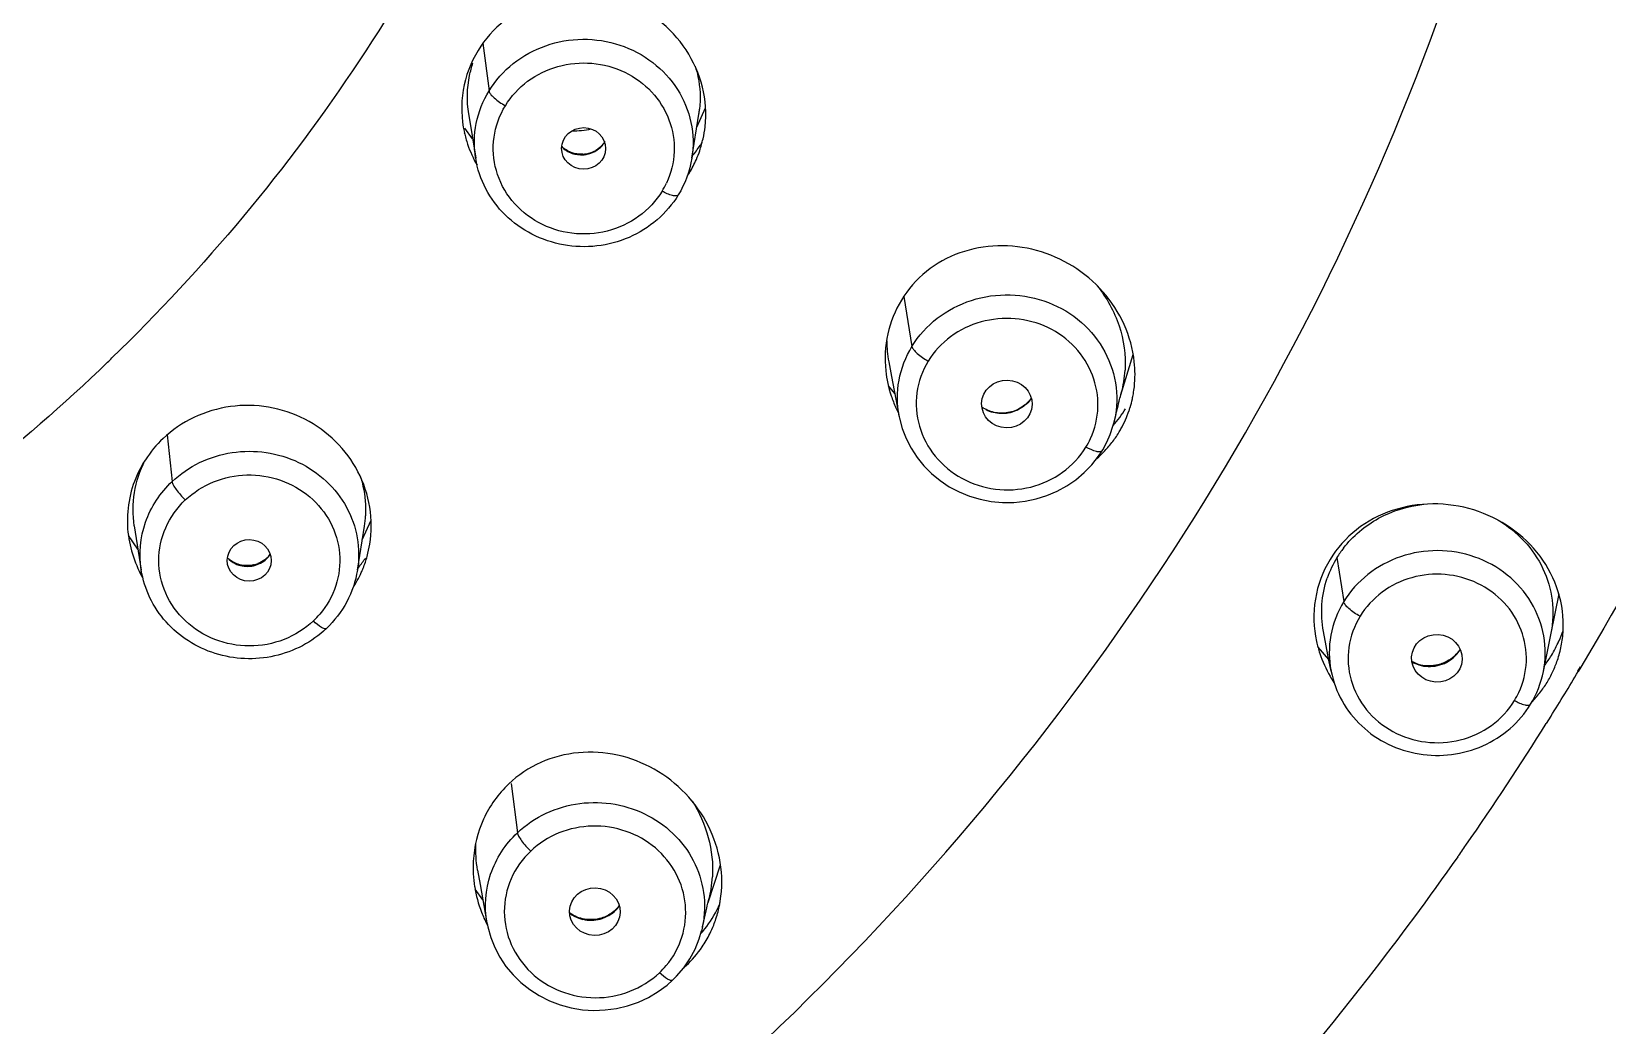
# Model space of a CAD drawing. Header units: millimetres. Extents: x 15137 to 17513, y -10160 to -6800.
# Drawn here: x 16553.4 to 16578.47, y -8293.61 to -8277.8 of the extents above; entities that cross this region are included whole.
import ezdxf

# ---------------------------------------------------------------- set-up
doc = ezdxf.new("R2010")
doc.units = ezdxf.units.MM

msp = doc.modelspace()

# ---------------------------------------------------------------- linework, layer by layer
at = {"linetype": 'Continuous'}
for p, q in [((16560.585, -8277.984), (16560.681, -8278.741)), ((16560.356, -8279.103), (16560.469, -8279.811)), ((16563.907, -8279.81), (16564.019, -8279.109)), ((16563.985, -8279.32), (16564.122, -8279.008)), ((16560.42, -8279.505), (16560.294, -8279.333)), ((16563.907, -8279.81), (16563.907, -8279.81)), ((16567.279, -8282.011), (16567.408, -8282.806)), ((16570.729, -8283.576), (16570.925, -8282.931)), ((16567.039, -8283.051), (16567.083, -8283.284)), ((16567.135, -8283.556), (16567.035, -8283.432)), ((16567.083, -8283.284), (16567.174, -8283.756)), ((16567.174, -8283.756), (16567.206, -8283.925)), ((16570.722, -8283.599), (16570.737, -8283.548)), ((16555.564, -8284.213), (16555.64, -8284.954)), ((16570.612, -8284.043), (16570.61, -8284.053)), ((16555.039, -8285.656), (16555.151, -8286.363)), ((16558.589, -8286.362), (16558.7, -8285.662)), ((16558.665, -8285.882), (16558.806, -8285.569)), ((16555.098, -8286.028), (16554.95, -8285.81)), ((16574.166, -8286.164), (16574.274, -8286.864)), ((16558.589, -8286.362), (16558.588, -8286.364)), ((16577.693, -8286.739), (16577.57, -8287.364)), ((16574.04, -8287.793), (16573.953, -8287.338)), ((16577.568, -8287.364), (16577.448, -8287.976)), ((16574.038, -8287.783), (16573.867, -8287.589)), ((16574.073, -8287.968), (16574.04, -8287.793)), ((16574.073, -8287.968), (16574.075, -8287.975)), ((16577.45, -8287.976), (16577.45, -8287.976)), ((16578.034, -8287.899), (16577.993, -8287.968)), ((16578.046, -8287.906), (16578.005, -8287.975)), ((16577.566, -8288.687), (16577.496, -8288.804)), ((16577.569, -8288.688), (16577.496, -8288.804)), ((16561.032, -8289.758), (16561.132, -8290.539)), ((16560.5, -8291.135), (16560.54, -8291.361)), ((16564.165, -8291.65), (16564.362, -8291.05)), ((16560.584, -8291.608), (16560.46, -8291.435)), ((16560.54, -8291.361), (16560.622, -8291.821)), ((16564.162, -8291.662), (16564.173, -8291.62)), ((16564.173, -8291.62), (16564.181, -8291.587)), ((16560.622, -8291.821), (16560.649, -8291.972)), ((16560.651, -8291.985), (16560.649, -8291.972)), ((16560.651, -8291.985), (16560.662, -8292.037)), ((16564.076, -8292.037), (16564.061, -8292.099))]:
    msp.add_line(p, q, dxfattribs=at)
for points in [[(16570.612, -8284.043), (16570.618, -8284.024), (16570.634, -8283.963), (16570.648, -8283.903), (16570.662, -8283.845), (16570.685, -8283.749)], [(16570.685, -8283.749), (16570.694, -8283.712), (16570.702, -8283.678), (16570.709, -8283.651), (16570.715, -8283.627), (16570.722, -8283.599)], [(16567.206, -8283.925), (16567.21, -8283.947), (16567.254, -8284.112), (16567.316, -8284.271), (16567.394, -8284.425), (16567.488, -8284.57), (16567.597, -8284.704), (16567.72, -8284.828), (16567.855, -8284.939), (16568.002, -8285.037), (16568.158, -8285.119), (16568.323, -8285.186), (16568.494, -8285.237), (16568.67, -8285.271), (16568.849, -8285.287), (16569.029, -8285.286), (16569.208, -8285.267), (16569.383, -8285.231), (16569.553, -8285.178), (16569.717, -8285.109), (16569.871, -8285.024), (16570.016, -8284.925), (16570.149, -8284.812), (16570.269, -8284.687), (16570.374, -8284.553), (16570.431, -8284.466)], [(16570.431, -8284.466), (16570.441, -8284.449), (16570.506, -8284.33), (16570.56, -8284.205), (16570.603, -8284.076), (16570.61, -8284.053)], [(16564.108, -8291.899), (16564.134, -8291.783), (16564.144, -8291.738), (16564.153, -8291.7), (16564.162, -8291.662)], [(16564.076, -8292.037), (16564.093, -8291.966), (16564.108, -8291.899)], [(16560.662, -8292.037), (16560.708, -8292.204), (16560.772, -8292.366), (16560.853, -8292.52), (16560.95, -8292.665), (16561.063, -8292.801), (16561.189, -8292.924), (16561.329, -8293.035), (16561.48, -8293.131), (16561.641, -8293.212), (16561.811, -8293.277), (16561.986, -8293.324), (16562.166, -8293.354), (16562.348, -8293.366), (16562.53, -8293.359), (16562.71, -8293.335), (16562.886, -8293.293), (16563.056, -8293.233), (16563.219, -8293.158), (16563.372, -8293.066), (16563.512, -8292.962), (16563.597, -8292.887)], [(16563.597, -8292.887), (16563.665, -8292.819), (16563.777, -8292.687), (16563.875, -8292.543), (16563.958, -8292.39), (16564.023, -8292.229), (16564.061, -8292.099)]]:
    msp.add_lwpolyline(points, dxfattribs=at)
for centre, radius, start, end in [((16562.419, -8278.854), 1.62, 350.9967, 353.6879), ((16562.065, -8279.008), 1.82, 192.5401, 198.6774), ((16562.359, -8279.12), 1.769, 347.4178, 353.7562), ((16562.097, -8278.996), 1.854, 198.7141, 209.927), ((16562.146, -8279.274), 0.474, 273.5737, 286.524), ((16562.149, -8279.288), 0.46, 286.5753, 299.7996), ((16562.275, -8278.422), 2.127, 320.4009, 326.0129), ((16562.352, -8279.117), 1.777, 336.3137, 341.1055), ((16562.361, -8279.12), 1.766, 341.1015, 347.3962), ((16562.311, -8278.448), 2.083, 326.0262, 327.6447), ((16562.046, -8278.385), 2.174, 223.4004, 224.0641), ((16562.149, -8279.306), 0.453, 273.9323, 281.5075), ((16562.366, -8279.124), 1.761, 328.6088, 336.3216), ((16562.214, -8279.606), 1.422, 329.0863, 335.0275), ((16562.378, -8279.13), 1.748, 326.5891, 328.5891), ((16568.849, -8282.705), 1.843, 180.2726, 190.8257), ((16534.412, -8262.08), 29.123, 313.9255, 314.1137), ((16568.922, -8282.985), 1.942, 186.1694, 198.1353), ((16569.044, -8283.08), 1.756, 350.6032, 356.6708), ((16569.108, -8283.249), 1.847, 353.8774, 6.1766), ((16569.104, -8283.09), 1.696, 344.3218, 350.5992), ((16569.161, -8283.253), 1.794, 350.1399, 353.8301), ((16568.979, -8282.967), 2.001, 198.1005, 204.011), ((16569.187, -8283.258), 1.768, 343.0347, 347.5345), ((16569.185, -8283.257), 1.77, 347.5409, 350.1371), ((16569.001, -8282.958), 2.025, 204.0112, 206.7226), ((16569.141, -8282.778), 1.951, 318.7923, 328.5651), ((16569.19, -8283.259), 1.764, 330.8737, 341.2463), ((16569.181, -8283.256), 1.774, 341.2367, 343.0366), ((16569.211, -8283.268), 1.742, 322.2061, 328.574), ((16569.225, -8283.278), 1.724, 328.5931, 330.8447), ((16569.056, -8283.724), 1.311, 328.5974, 335.3119), ((16569.181, -8283.245), 1.78, 311.0535, 315.9487), ((16569.184, -8283.248), 1.775, 315.9451, 322.2105), ((16557.063, -8285.406), 1.657, 351.0794, 356.8368), ((16556.744, -8285.572), 1.815, 189.3595, 195.5383), ((16557.003, -8285.662), 1.805, 344.5214, 350.8067), ((16556.795, -8285.557), 1.868, 195.5677, 207.683), ((16556.839, -8285.855), 0.448, 282.4663, 297.7177), ((16556.838, -8285.828), 0.463, 284.1012, 291.2345), ((16556.861, -8285.885), 0.411, 313.3686, 326.2851), ((16556.874, -8285.879), 0.401, 313.3492, 324.8251), ((16556.948, -8284.956), 2.146, 320.0665, 324.9978), ((16557.003, -8285.662), 1.806, 338.2371, 344.5208), ((16556.962, -8284.967), 2.129, 325.0035, 325.5703), ((16575.607, -8287.039), 1.686, 148.7241, 160.9761), ((16575.619, -8287.056), 1.705, 142.3463, 148.4446), ((16556.744, -8284.926), 2.181, 221.7466, 223.5066), ((16556.814, -8285.547), 1.89, 207.6789, 209.8682), ((16556.838, -8285.85), 0.453, 259.781, 274.8991), ((16556.838, -8285.847), 0.456, 274.9196, 282.4436), ((16557.011, -8285.665), 1.797, 326.7501, 335.7451), ((16557.011, -8285.665), 1.797, 335.7634, 338.2334), ((16556.861, -8286.103), 1.482, 313.8759, 319.6566), ((16575.684, -8287.097), 1.885, 192.2884, 198.2507), ((16575.854, -8286.669), 2.018, 332.3071, 336.0249), ((16575.871, -8286.676), 2, 336.0228, 341.0162), ((16576.024, -8287.233), 1.743, 348.8998, 356.9172), ((16575.723, -8287.083), 1.926, 198.2905, 210.1246), ((16575.833, -8286.655), 2.044, 323.1107, 328.574), ((16575.851, -8286.667), 2.022, 328.5953, 332.3079), ((16576.017, -8287.231), 1.75, 341.2305, 348.8665), ((16575.637, -8287.349), 0.546, 252.407, 260.177), ((16575.639, -8287.314), 0.582, 290.1679, 297.5986), ((16575.987, -8287.221), 1.782, 328.5979, 334.9315), ((16536.785, -8263.267), 48.058, 328.0634, 329.061), ((16575.986, -8287.221), 1.782, 334.9275, 341.2369), ((16575.76, -8287.062), 1.969, 210.1132, 213.4853), ((16575.964, -8287.206), 1.809, 322.294, 328.5684), ((16575.762, -8287.707), 1.43, 329.2293, 335.104), ((16575.921, -8287.173), 1.863, 316.146, 322.2997), ((16536.544, -8263.113), 48.344, 325.1529, 327.8987), ((16536.352, -8262.982), 48.576, 324.8832, 325.1548), ((16562.375, -8291.094), 1.947, 176.9555, 188.9972), ((16562.38, -8291.132), 1.858, 350.6135, 356.6305), ((16562.446, -8291.081), 2.018, 189.0499, 200.934), ((16562.42, -8291.138), 1.818, 345.7164, 350.6049), ((16562.33, -8291.4), 0.522, 313.4017, 324.2054), ((16562.341, -8291.393), 0.514, 313.3595, 323.0325), ((16562.491, -8290.814), 2.051, 330.8351, 334.9447), ((16562.541, -8291.332), 1.842, 341.7871, 349.0539), ((16562.535, -8291.331), 1.848, 349.0519, 350.8146), ((16562.489, -8291.066), 2.064, 200.9085, 206.7934), ((16562.495, -8291.063), 2.071, 206.7921, 207.4074), ((16562.295, -8291.382), 0.549, 250.0101, 257.1941), ((16562.302, -8291.361), 0.57, 285.003, 292.0064), ((16562.501, -8290.819), 2.04, 319.275, 330.8172), ((16562.577, -8291.345), 1.804, 333.6055, 338.4125), ((16562.559, -8291.338), 1.823, 338.4104, 341.7795), ((16562.583, -8291.347), 1.797, 325.8665, 333.5839), ((16562.576, -8291.343), 1.805, 313.4372, 325.877), ((16562.453, -8291.774), 1.366, 313.4002, 319.9334), ((16562.595, -8291.361), 1.78, 311.6064, 313.3943)]:
    msp.add_arc(centre, radius, start, end, dxfattribs=at)
for centre, major_axis, ratio in [((16562.186, -8279.656), (0.35, -0.003), 0.945059), ((16568.917, -8283.721), (0.401, -0.01), 0.943824), ((16556.868, -8286.208), (0.35, -0.003), 0.945511), ((16575.756, -8287.765), (0.402, -0.021), 0.941814), ((16562.364, -8291.795), (0.401, -0.012), 0.945419)]:
    msp.add_ellipse(centre, major_axis=major_axis, ratio=ratio, dxfattribs=at)
msp.add_ellipse((16561.984, -8277.885), major_axis=(1.58, -0.012), ratio=0.945048, start_param=4.728014, end_param=4.926173, dxfattribs=at)
for points, knots in [([(16564.381, -8314.305), (16567.838, -8312.393), (16574.372, -8307.927), (16582.642, -8299.515), (16589.031, -8289.732), (16593.285, -8278.952), (16595.236, -8267.588), (16594.805, -8256.082), (16592.012, -8244.879), (16586.965, -8234.412), (16579.866, -8225.082), (16570.989, -8217.243), (16560.678, -8211.19), (16549.326, -8207.149), (16537.365, -8205.269), (16525.245, -8205.622), (16513.431, -8208.191), (16506.013, -8211.338), (16502.506, -8213.238)], [0, 0, 0, 0, 0.063059, 0.125441, 0.187164, 0.248341, 0.309174, 0.36992, 0.430848, 0.492201, 0.554154, 0.616784, 0.680067, 0.743881, 0.808029, 0.872266, 0.936332, 1, 1, 1, 1]), ([(16551.235, -8240.512), (16552.92, -8241.71), (16556.032, -8244.448), (16559.697, -8249.421), (16562.174, -8255.02), (16563.345, -8260.991), (16563.154, -8267.063), (16561.611, -8272.957), (16558.791, -8278.405), (16556.155, -8281.563), (16554.684, -8282.989)], [0, 0, 0, 0, 0.127336, 0.253182, 0.377746, 0.501471, 0.62496, 0.748863, 0.873748, 1, 1, 1, 1]), ([(16533.207, -8306.35), (16536.696, -8306.35), (16543.679, -8305.58), (16553.585, -8302.17), (16562.405, -8296.685), (16569.655, -8289.411), (16574.936, -8280.74), (16577.454, -8272.713), (16578.242, -8266.121), (16578.221, -8261.145), (16577.588, -8256.206), (16576.764, -8252.986), (16576.255, -8251.407)], [0, 0, 0, 0, 0.12887, 0.257027, 0.3839, 0.509181, 0.632895, 0.755413, 0.816531, 0.877603, 0.938728, 1, 1, 1, 1]), ([(16533.207, -8282.649), (16534.776, -8282.649), (16537.139, -8282.393), (16540.161, -8281.552), (16543.053, -8280.396), (16546.376, -8278.38), (16549.147, -8275.684), (16550.927, -8273.215), (16552.39, -8270.586), (16553.612, -8267.018), (16554.011, -8262.53), (16553.548, -8259.559), (16553.146, -8258.128)], [0, 0, 0, 0, 0.128837, 0.193124, 0.257166, 0.384069, 0.509418, 0.571603, 0.633429, 0.756005, 0.877952, 1, 1, 1, 1]), ([(16592.877, -8258.044), (16593.301, -8261.903), (16593.307, -8269.751), (16590.769, -8281.254), (16586.629, -8290.213), (16582.229, -8296.769), (16577.115, -8302.896), (16569.509, -8309.563), (16560.675, -8314.589), (16553.077, -8317.527), (16545.176, -8319.722), (16539.022, -8320.489), (16534.921, -8320.6)], [0, 0, 0, 0, 0.12171, 0.243718, 0.366572, 0.428535, 0.49084, 0.616364, 0.743251, 0.807206, 0.871376, 1, 1, 1, 1]), ([(16535.921, -8319.881), (16539.924, -8319.707), (16547.896, -8318.591), (16559.252, -8314.669), (16569.551, -8308.657), (16578.363, -8300.796), (16585.321, -8291.405), (16590.133, -8280.866), (16592.593, -8269.622), (16592.593, -8261.955), (16592.186, -8258.183)], [0, 0, 0, 0, 0.128621, 0.256581, 0.383459, 0.508993, 0.633134, 0.756067, 0.878179, 1, 1, 1, 1]), ([(16592.597, -8258.149), (16593, -8261.928), (16592.995, -8269.607), (16590.535, -8280.868), (16586.534, -8289.657), (16582.281, -8296.106), (16577.336, -8302.147), (16569.977, -8308.756), (16561.413, -8313.8), (16554.031, -8316.802), (16546.343, -8319.093), (16540.341, -8319.969), (16536.331, -8320.168)], [0, 0, 0, 0, 0.121758, 0.24381, 0.366687, 0.428646, 0.490941, 0.616431, 0.743275, 0.80721, 0.871365, 1, 1, 1, 1]), ([(16535.908, -8319.679), (16539.895, -8319.506), (16547.835, -8318.393), (16559.146, -8314.484), (16569.4, -8308.492), (16578.169, -8300.658), (16585.09, -8291.302), (16589.868, -8280.804), (16592.302, -8269.607), (16592.289, -8261.975), (16591.878, -8258.22)], [0, 0, 0, 0, 0.128662, 0.256656, 0.383555, 0.509093, 0.633223, 0.756131, 0.878211, 1, 1, 1, 1]), ([(16554.521, -8261.832), (16554.605, -8263.198), (16554.477, -8265.96), (16553.403, -8269.973), (16551.492, -8273.696), (16548.827, -8276.972), (16545.519, -8279.669), (16541.705, -8281.677), (16537.546, -8282.914), (16534.653, -8283.193), (16533.207, -8283.193)], [0, 0, 0, 0, 0.121612, 0.243642, 0.366602, 0.490844, 0.616501, 0.743479, 0.87146, 1, 1, 1, 1]), ([(16556.047, -8262.131), (16556.123, -8263.586), (16555.959, -8266.527), (16554.781, -8270.791), (16552.719, -8274.742), (16549.861, -8278.217), (16546.326, -8281.075), (16542.259, -8283.201), (16537.828, -8284.512), (16534.747, -8284.807), (16533.207, -8284.807)], [0, 0, 0, 0, 0.121599, 0.243635, 0.366611, 0.490869, 0.616534, 0.743508, 0.871478, 1, 1, 1, 1]), ([(16595.381, -8266.724), (16595.25, -8269.156), (16594.668, -8274.014), (16592.851, -8281.133), (16590.115, -8287.986), (16585.293, -8296.637), (16577.181, -8306.28), (16568.969, -8312.183), (16564.562, -8314.613)], [0, 0, 0, 0, 0.123054, 0.24641, 0.370261, 0.494768, 0.745674, 1, 1, 1, 1]), ([(16555.053, -8267.682), (16554.781, -8268.849), (16554.026, -8271.148), (16552.3, -8274.352), (16550.028, -8277.235), (16547.276, -8279.713), (16544.124, -8281.716), (16540.662, -8283.188), (16536.989, -8284.089), (16534.467, -8284.29), (16533.207, -8284.29)], [0, 0, 0, 0, 0.121574, 0.243983, 0.367457, 0.4921, 0.617882, 0.744647, 0.872135, 1, 1, 1, 1]), ([(16564.117, -8279.313), (16564.14, -8279.102), (16564.11, -8278.667), (16563.844, -8278.068), (16563.391, -8277.584), (16562.802, -8277.27), (16562.142, -8277.162), (16561.485, -8277.273), (16560.908, -8277.589), (16560.617, -8277.917), (16560.506, -8278.098)], [0, 0, 0, 0, 0.12251, 0.246552, 0.372194, 0.49897, 0.626039, 0.752414, 0.877185, 1, 1, 1, 1]), ([(16560.681, -8278.741), (16560.782, -8278.577), (16561.048, -8278.278), (16561.574, -8277.991), (16562.171, -8277.887), (16562.77, -8277.98), (16563.302, -8278.26), (16563.704, -8278.695), (16563.927, -8279.235), (16563.937, -8279.624), (16563.907, -8279.81)], [0, 0, 0, 0, 0.124044, 0.250405, 0.378288, 0.506198, 0.632667, 0.756833, 0.87889, 1, 1, 1, 1]), ([(16560.506, -8278.098), (16560.389, -8278.29), (16560.226, -8278.722), (16560.24, -8279.184), (16560.289, -8279.403)], [0, 0, 0, 0, 0.500119, 1, 1, 1, 1]), ([(16560.358, -8279.105), (16560.326, -8278.905), (16560.332, -8278.626), (16560.404, -8278.364), (16560.426, -8278.299)], [0, 0, 0, 0, 0.748527, 1, 1, 1, 1]), ([(16560.941, -8278.976), (16561.033, -8278.827), (16561.278, -8278.558), (16561.771, -8278.321), (16562.319, -8278.269), (16562.85, -8278.412), (16563.29, -8278.732), (16563.574, -8279.185), (16563.662, -8279.708), (16563.576, -8280.051), (16563.504, -8280.206)], [0, 0, 0, 0, 0.124448, 0.25139, 0.379706, 0.507576, 0.633389, 0.756624, 0.8782, 1, 1, 1, 1]), ([(16563.96, -8278.347), (16563.977, -8278.403), (16564.036, -8278.626), (16564.048, -8278.861), (16564.029, -8279.033)], [0, 0, 0, 0, 0.252282, 1, 1, 1, 1]), ([(16560.468, -8279.807), (16560.439, -8279.626), (16560.446, -8279.249), (16560.585, -8278.899), (16560.681, -8278.741)], [0, 0, 0, 0, 0.498235, 1, 1, 1, 1]), ([(16560.681, -8278.741), (16560.683, -8278.759), (16560.709, -8278.8), (16560.792, -8278.884), (16560.877, -8278.941), (16560.941, -8278.976)], [0, 0, 0, 0, 0.151709, 0.386866, 1, 1, 1, 1]), ([(16582.306, -8278.64), (16582.037, -8279.445), (16580.871, -8282.643), (16579.356, -8285.713), (16578.046, -8287.906)], [0, 0, 0, 0, 0.249381, 1, 1, 1, 1]), ([(16563.435, -8280.337), (16563.339, -8280.491), (16563.082, -8280.768), (16562.567, -8281.004), (16561.997, -8281.04), (16561.455, -8280.867), (16561.02, -8280.511), (16560.763, -8280.021), (16560.722, -8279.473), (16560.849, -8279.129), (16560.941, -8278.976)], [0, 0, 0, 0, 0.124576, 0.251715, 0.380152, 0.507919, 0.6334, 0.756271, 0.877779, 1, 1, 1, 1]), ([(16562.175, -8279.747), (16562.112, -8279.751), (16561.987, -8279.734), (16561.88, -8279.667), (16561.838, -8279.625)], [0, 0, 0, 0, 0.515487, 1, 1, 1, 1]), ([(16562.24, -8279.749), (16562.298, -8279.738), (16562.409, -8279.691), (16562.492, -8279.604), (16562.523, -8279.555)], [0, 0, 0, 0, 0.50555, 1, 1, 1, 1]), ([(16562.526, -8279.544), (16562.517, -8279.558), (16562.478, -8279.615), (16562.423, -8279.661), (16562.378, -8279.687)], [0, 0, 0, 0, 0.241227, 1, 1, 1, 1]), ([(16563.69, -8280.396), (16563.6, -8280.543), (16563.369, -8280.813), (16562.918, -8281.095), (16562.399, -8281.233), (16561.862, -8281.216), (16561.354, -8281.045), (16560.922, -8280.735), (16560.607, -8280.313), (16560.496, -8279.98), (16560.469, -8279.811)], [0, 0, 0, 0, 0.123939, 0.249302, 0.375741, 0.502525, 0.628782, 0.753841, 0.877479, 1, 1, 1, 1]), ([(16563.69, -8280.396), (16563.684, -8280.405), (16563.65, -8280.416), (16563.562, -8280.399), (16563.487, -8280.366), (16563.434, -8280.337)], [0, 0, 0, 0, 0.12538, 0.338388, 1, 1, 1, 1]), ([(16570.944, -8283.05), (16570.922, -8282.847), (16570.81, -8282.442), (16570.465, -8281.914), (16569.981, -8281.505), (16569.4, -8281.25), (16568.774, -8281.173), (16568.159, -8281.286), (16567.617, -8281.586), (16567.344, -8281.896), (16567.24, -8282.068)], [0, 0, 0, 0, 0.124407, 0.25039, 0.377326, 0.504296, 0.630396, 0.755004, 0.878012, 1, 1, 1, 1]), ([(16567.408, -8282.806), (16567.513, -8282.634), (16567.792, -8282.326), (16568.346, -8282.038), (16568.971, -8281.95), (16569.588, -8282.072), (16570.123, -8282.392), (16570.507, -8282.872), (16570.691, -8283.45), (16570.663, -8283.854), (16570.612, -8284.043)], [0, 0, 0, 0, 0.124243, 0.250835, 0.378977, 0.506896, 0.632901, 0.756783, 0.8788, 1, 1, 1, 1]), ([(16570.355, -8281.844), (16570.505, -8282.032), (16570.743, -8282.459), (16570.812, -8282.945), (16570.798, -8283.182)], [0, 0, 0, 0, 0.502929, 1, 1, 1, 1]), ([(16567.24, -8282.068), (16567.139, -8282.233), (16566.991, -8282.602), (16566.971, -8282.999), (16566.992, -8283.193)], [0, 0, 0, 0, 0.497971, 1, 1, 1, 1]), ([(16570.247, -8284.272), (16570.319, -8284.116), (16570.401, -8283.771), (16570.309, -8283.249), (16570.023, -8282.795), (16569.582, -8282.475), (16569.049, -8282.333), (16568.5, -8282.384), (16568.006, -8282.621), (16567.759, -8282.889), (16567.668, -8283.038)], [0, 0, 0, 0, 0.121562, 0.243143, 0.366529, 0.492457, 0.620431, 0.748823, 0.875693, 1, 1, 1, 1]), ([(16567.204, -8283.915), (16567.168, -8283.728), (16567.166, -8283.335), (16567.308, -8282.97), (16567.408, -8282.806)], [0, 0, 0, 0, 0.498161, 1, 1, 1, 1]), ([(16567.408, -8282.806), (16567.411, -8282.823), (16567.438, -8282.864), (16567.519, -8282.948), (16567.604, -8283.004), (16567.668, -8283.038)], [0, 0, 0, 0, 0.150414, 0.390432, 1, 1, 1, 1]), ([(16554.615, -8283.056), (16553.218, -8284.401), (16550.132, -8286.831), (16545.754, -8289.07), (16542.025, -8290.345), (16539.617, -8290.924), (16537.662, -8291.249), (16536.182, -8291.419), (16534.696, -8291.524), (16533.703, -8291.55), (16533.207, -8291.55)], [0, 0, 0, 0, 0.246768, 0.49603, 0.621565, 0.747475, 0.810549, 0.87367, 0.936833, 1, 1, 1, 1]), ([(16567.668, -8283.038), (16567.574, -8283.191), (16567.449, -8283.537), (16567.491, -8284.087), (16567.751, -8284.577), (16568.187, -8284.935), (16568.731, -8285.109), (16569.303, -8285.076), (16569.82, -8284.839), (16570.08, -8284.563), (16570.175, -8284.407)], [0, 0, 0, 0, 0.122161, 0.243601, 0.366512, 0.491991, 0.619739, 0.748204, 0.875366, 1, 1, 1, 1]), ([(16558.785, -8285.951), (16558.817, -8285.757), (16558.816, -8285.355), (16558.624, -8284.783), (16558.263, -8284.293), (16557.765, -8283.934), (16557.181, -8283.74), (16556.565, -8283.731), (16555.978, -8283.905), (16555.641, -8284.134), (16555.497, -8284.271)], [0, 0, 0, 0, 0.122636, 0.246175, 0.370916, 0.496792, 0.623394, 0.750016, 0.875789, 1, 1, 1, 1]), ([(16569.305, -8283.625), (16569.29, -8283.648), (16569.22, -8283.735), (16569.121, -8283.799), (16569.042, -8283.829)], [0, 0, 0, 0, 0.242106, 1, 1, 1, 1]), ([(16569.306, -8283.628), (16569.262, -8283.696), (16569.179, -8283.773), (16569.082, -8283.821), (16569.057, -8283.832)], [0, 0, 0, 0, 0.745438, 1, 1, 1, 1]), ([(16569.057, -8283.832), (16568.982, -8283.862), (16568.819, -8283.892), (16568.658, -8283.851), (16568.587, -8283.814)], [0, 0, 0, 0, 0.503601, 1, 1, 1, 1]), ([(16569.042, -8283.829), (16568.973, -8283.855), (16568.825, -8283.88), (16568.678, -8283.85), (16568.612, -8283.822)], [0, 0, 0, 0, 0.506956, 1, 1, 1, 1]), ([(16555.497, -8284.271), (16555.286, -8284.47), (16554.953, -8284.977), (16554.906, -8285.582), (16554.953, -8285.867)], [0, 0, 0, 0, 0.501731, 1, 1, 1, 1]), ([(16555.64, -8284.954), (16555.769, -8284.832), (16556.069, -8284.627), (16556.591, -8284.467), (16557.139, -8284.466), (16557.662, -8284.624), (16558.109, -8284.927), (16558.437, -8285.347), (16558.613, -8285.843), (16558.615, -8286.193), (16558.589, -8286.362)], [0, 0, 0, 0, 0.125589, 0.252907, 0.380876, 0.508196, 0.633818, 0.7573, 0.879003, 1, 1, 1, 1]), ([(16570.431, -8284.466), (16570.425, -8284.475), (16570.391, -8284.486), (16570.302, -8284.47), (16570.228, -8284.436), (16570.175, -8284.407)], [0, 0, 0, 0, 0.125248, 0.342725, 1, 1, 1, 1]), ([(16555.04, -8285.658), (16555.013, -8285.484), (16555.014, -8285.123), (16555.127, -8284.78), (16555.208, -8284.622)], [0, 0, 0, 0, 0.497619, 1, 1, 1, 1]), ([(16555.15, -8286.36), (16555.111, -8286.109), (16555.158, -8285.576), (16555.452, -8285.131), (16555.64, -8284.954)], [0, 0, 0, 0, 0.49608, 1, 1, 1, 1]), ([(16555.64, -8284.954), (16555.641, -8284.973), (16555.662, -8285.018), (16555.728, -8285.119), (16555.798, -8285.196), (16555.851, -8285.247)], [0, 0, 0, 0, 0.156651, 0.396255, 1, 1, 1, 1]), ([(16555.851, -8285.247), (16555.981, -8285.126), (16556.29, -8284.927), (16556.83, -8284.817), (16557.374, -8284.901), (16557.849, -8285.169), (16558.188, -8285.587), (16558.338, -8286.096), (16558.278, -8286.623), (16558.102, -8286.931), (16557.99, -8287.063)], [0, 0, 0, 0, 0.126302, 0.254442, 0.38271, 0.509341, 0.633405, 0.755374, 0.876925, 1, 1, 1, 1]), ([(16558.634, -8284.875), (16558.651, -8284.925), (16558.707, -8285.128), (16558.725, -8285.341), (16558.717, -8285.498)], [0, 0, 0, 0, 0.252061, 1, 1, 1, 1]), ([(16557.888, -8287.172), (16557.753, -8287.297), (16557.431, -8287.501), (16556.87, -8287.604), (16556.309, -8287.5), (16555.831, -8287.201), (16555.507, -8286.748), (16555.393, -8286.21), (16555.506, -8285.671), (16555.721, -8285.372), (16555.851, -8285.247)], [0, 0, 0, 0, 0.126366, 0.254584, 0.382792, 0.509147, 0.632827, 0.754571, 0.876319, 1, 1, 1, 1]), ([(16577.764, -8287.327), (16577.775, -8287.119), (16577.721, -8286.692), (16577.423, -8286.117), (16576.948, -8285.664), (16576.351, -8285.374), (16575.692, -8285.275), (16575.038, -8285.381), (16574.458, -8285.687), (16574.167, -8286.013), (16574.057, -8286.193)], [0, 0, 0, 0, 0.121364, 0.244446, 0.369937, 0.497294, 0.625114, 0.751924, 0.876832, 1, 1, 1, 1]), ([(16574.269, -8286.015), (16574.419, -8285.821), (16574.81, -8285.491), (16575.297, -8285.342), (16575.546, -8285.315)], [0, 0, 0, 0, 0.495054, 1, 1, 1, 1]), ([(16576.727, -8285.566), (16576.881, -8285.657), (16577.163, -8285.882), (16577.466, -8286.327), (16577.616, -8286.837), (16577.604, -8287.191), (16577.571, -8287.361)], [0, 0, 0, 0, 0.255102, 0.505939, 0.753431, 1, 1, 1, 1]), ([(16556.668, -8286.261), (16556.654, -8286.255), (16556.601, -8286.231), (16556.552, -8286.196), (16556.522, -8286.165)], [0, 0, 0, 0, 0.258084, 1, 1, 1, 1]), ([(16556.951, -8286.277), (16556.927, -8286.283), (16556.833, -8286.3), (16556.734, -8286.286), (16556.668, -8286.261)], [0, 0, 0, 0, 0.253562, 1, 1, 1, 1]), ([(16557.149, -8286.17), (16557.139, -8286.18), (16557.096, -8286.216), (16557.046, -8286.244), (16557.006, -8286.26)], [0, 0, 0, 0, 0.243402, 1, 1, 1, 1]), ([(16574.057, -8286.193), (16573.94, -8286.384), (16573.779, -8286.818), (16573.794, -8287.278), (16573.842, -8287.498)], [0, 0, 0, 0, 0.49908, 1, 1, 1, 1]), ([(16577.45, -8287.976), (16577.486, -8287.791), (16577.491, -8287.402), (16577.284, -8286.856), (16576.893, -8286.412), (16576.367, -8286.122), (16575.769, -8286.02), (16575.171, -8286.117), (16574.642, -8286.402), (16574.375, -8286.699), (16574.274, -8286.864)], [0, 0, 0, 0, 0.121152, 0.24312, 0.367166, 0.493564, 0.621492, 0.749446, 0.875885, 1, 1, 1, 1]), ([(16558.094, -8287.292), (16557.98, -8287.4), (16557.721, -8287.584), (16557.272, -8287.749), (16556.794, -8287.791), (16556.322, -8287.709), (16555.89, -8287.508), (16555.529, -8287.202), (16555.269, -8286.812), (16555.175, -8286.514), (16555.151, -8286.363)], [0, 0, 0, 0, 0.124927, 0.250995, 0.377588, 0.504087, 0.629816, 0.75436, 0.877653, 1, 1, 1, 1]), ([(16558.588, -8286.364), (16558.56, -8286.539), (16558.444, -8286.882), (16558.223, -8287.17), (16558.094, -8287.292)], [0, 0, 0, 0, 0.497605, 1, 1, 1, 1]), ([(16573.954, -8287.338), (16573.927, -8287.198), (16573.909, -8286.909), (16573.967, -8286.625), (16574.013, -8286.49)], [0, 0, 0, 0, 0.499167, 1, 1, 1, 1]), ([(16577.059, -8288.309), (16577.13, -8288.156), (16577.214, -8287.818), (16577.128, -8287.303), (16576.847, -8286.857), (16576.414, -8286.543), (16575.892, -8286.401), (16575.352, -8286.452), (16574.866, -8286.686), (16574.625, -8286.951), (16574.534, -8287.097)], [0, 0, 0, 0, 0.121791, 0.243369, 0.366599, 0.492404, 0.620268, 0.748579, 0.875537, 1, 1, 1, 1]), ([(16574.274, -8286.864), (16574.175, -8287.027), (16574.034, -8287.391), (16574.037, -8287.782), (16574.073, -8287.968)], [0, 0, 0, 0, 0.501734, 1, 1, 1, 1]), ([(16574.534, -8287.097), (16574.47, -8287.063), (16574.386, -8287.006), (16574.303, -8286.923), (16574.277, -8286.882), (16574.274, -8286.864)], [0, 0, 0, 0, 0.610732, 0.846465, 1, 1, 1, 1]), ([(16558.094, -8287.292), (16558.087, -8287.299), (16558.055, -8287.296), (16557.986, -8287.258), (16557.928, -8287.21), (16557.887, -8287.172)], [0, 0, 0, 0, 0.113517, 0.323215, 1, 1, 1, 1]), ([(16574.534, -8287.097), (16574.444, -8287.248), (16574.318, -8287.586), (16574.358, -8288.126), (16574.612, -8288.609), (16575.04, -8288.96), (16575.574, -8289.131), (16576.135, -8289.096), (16576.644, -8288.864), (16576.896, -8288.59), (16576.991, -8288.439)], [0, 0, 0, 0, 0.122229, 0.243744, 0.366605, 0.492075, 0.619832, 0.748261, 0.875412, 1, 1, 1, 1]), ([(16576.128, -8287.618), (16576.113, -8287.642), (16576.043, -8287.738), (16575.941, -8287.809), (16575.858, -8287.842)], [0, 0, 0, 0, 0.240769, 1, 1, 1, 1]), ([(16575.909, -8287.83), (16575.931, -8287.818), (16576.015, -8287.767), (16576.086, -8287.693), (16576.124, -8287.63)], [0, 0, 0, 0, 0.254659, 1, 1, 1, 1]), ([(16574.075, -8287.975), (16574.107, -8288.139), (16574.226, -8288.459), (16574.544, -8288.862), (16574.972, -8289.154), (16575.47, -8289.311), (16575.993, -8289.32), (16576.496, -8289.181), (16576.935, -8288.904), (16577.159, -8288.641), (16577.247, -8288.497)], [0, 0, 0, 0, 0.122587, 0.246319, 0.371447, 0.497714, 0.624452, 0.750814, 0.876107, 1, 1, 1, 1]), ([(16575.858, -8287.842), (16575.829, -8287.854), (16575.715, -8287.89), (16575.589, -8287.892), (16575.501, -8287.872)], [0, 0, 0, 0, 0.254435, 1, 1, 1, 1]), ([(16576.99, -8288.438), (16577.043, -8288.467), (16577.118, -8288.5), (16577.206, -8288.517), (16577.24, -8288.507), (16577.246, -8288.497)], [0, 0, 0, 0, 0.661309, 0.874409, 1, 1, 1, 1]), ([(16564.359, -8291.626), (16564.392, -8291.424), (16564.39, -8291.005), (16564.193, -8290.409), (16563.826, -8289.894), (16563.325, -8289.504), (16562.732, -8289.275), (16562.101, -8289.234), (16561.492, -8289.391), (16561.143, -8289.623), (16560.994, -8289.763)], [0, 0, 0, 0, 0.123473, 0.248128, 0.373872, 0.50023, 0.62654, 0.752153, 0.876632, 1, 1, 1, 1]), ([(16560.994, -8289.763), (16560.828, -8289.92), (16560.553, -8290.304), (16560.444, -8290.762), (16560.431, -8290.991)], [0, 0, 0, 0, 0.499488, 1, 1, 1, 1]), ([(16561.132, -8290.539), (16561.266, -8290.413), (16561.579, -8290.202), (16562.122, -8290.046), (16562.69, -8290.059), (16563.225, -8290.241), (16563.673, -8290.575), (16563.986, -8291.028), (16564.131, -8291.553), (16564.106, -8291.915), (16564.064, -8292.088)], [0, 0, 0, 0, 0.125773, 0.253236, 0.381313, 0.508654, 0.633873, 0.756998, 0.878738, 1, 1, 1, 1]), ([(16563.911, -8290.036), (16564.024, -8290.214), (16564.2, -8290.605), (16564.247, -8291.032), (16564.235, -8291.241)], [0, 0, 0, 0, 0.501701, 1, 1, 1, 1]), ([(16563.498, -8292.653), (16563.61, -8292.521), (16563.782, -8292.21), (16563.839, -8291.683), (16563.686, -8291.173), (16563.346, -8290.754), (16562.869, -8290.486), (16562.324, -8290.402), (16561.784, -8290.511), (16561.473, -8290.708), (16561.344, -8290.831)], [0, 0, 0, 0, 0.122821, 0.24436, 0.366479, 0.490666, 0.617412, 0.745763, 0.873832, 1, 1, 1, 1]), ([(16560.649, -8291.972), (16560.604, -8291.718), (16560.643, -8291.174), (16560.942, -8290.719), (16561.132, -8290.539)], [0, 0, 0, 0, 0.496055, 1, 1, 1, 1]), ([(16561.132, -8290.539), (16561.135, -8290.558), (16561.156, -8290.603), (16561.221, -8290.704), (16561.291, -8290.781), (16561.344, -8290.831)], [0, 0, 0, 0, 0.155376, 0.39995, 1, 1, 1, 1]), ([(16561.344, -8290.831), (16561.213, -8290.955), (16560.998, -8291.256), (16560.887, -8291.797), (16561.003, -8292.336), (16561.327, -8292.791), (16561.806, -8293.092), (16562.369, -8293.199), (16562.932, -8293.096), (16563.257, -8292.893), (16563.391, -8292.767)], [0, 0, 0, 0, 0.123625, 0.245297, 0.367079, 0.490764, 0.617101, 0.745333, 0.873571, 1, 1, 1, 1]), ([(16576.087, -8290.925), (16575.627, -8291.578), (16573.72, -8294.154), (16571.558, -8296.541), (16569.819, -8298.204)], [0, 0, 0, 0, 0.249154, 1, 1, 1, 1]), ([(16562.694, -8291.767), (16562.679, -8291.782), (16562.612, -8291.838), (16562.532, -8291.878), (16562.468, -8291.897)], [0, 0, 0, 0, 0.24385, 1, 1, 1, 1]), ([(16562.468, -8291.897), (16562.383, -8291.922), (16562.203, -8291.936), (16562.035, -8291.868), (16561.967, -8291.818)], [0, 0, 0, 0, 0.512836, 1, 1, 1, 1]), ([(16563.597, -8292.887), (16563.59, -8292.893), (16563.559, -8292.891), (16563.489, -8292.852), (16563.431, -8292.804), (16563.391, -8292.767)], [0, 0, 0, 0, 0.114551, 0.329546, 1, 1, 1, 1])]:
    msp.add_open_spline(points, degree=3, knots=knots, dxfattribs=at)
for points in [[(16561.837, -8279.628), (16561.882, -8279.676), (16561.942, -8279.713), (16562.004, -8279.735)], [(16562.004, -8279.735), (16562.06, -8279.754), (16562.121, -8279.762), (16562.18, -8279.758)], [(16563.907, -8279.81), (16563.874, -8280.016), (16563.799, -8280.218), (16563.691, -8280.396)], [(16568.612, -8283.822), (16568.58, -8283.808), (16568.549, -8283.791), (16568.52, -8283.771)], [(16556.521, -8286.169), (16556.556, -8286.206), (16556.599, -8286.237), (16556.645, -8286.259)], [(16556.645, -8286.259), (16556.681, -8286.277), (16556.719, -8286.289), (16556.758, -8286.296)], [(16557.048, -8286.251), (16557.082, -8286.233), (16557.115, -8286.21), (16557.143, -8286.183)], [(16575.501, -8287.872), (16575.452, -8287.86), (16575.403, -8287.841), (16575.359, -8287.816)], [(16575.359, -8287.82), (16575.394, -8287.841), (16575.432, -8287.858), (16575.471, -8287.87)], [(16575.543, -8287.888), (16575.641, -8287.904), (16575.747, -8287.894), (16575.84, -8287.86)], [(16577.247, -8288.497), (16577.343, -8288.338), (16577.414, -8288.159), (16577.45, -8287.976)], [(16560.5, -8291.135), (16560.475, -8290.995), (16560.466, -8290.851), (16560.472, -8290.709)], [(16562.516, -8291.89), (16562.579, -8291.864), (16562.639, -8291.826), (16562.689, -8291.779)], [(16561.965, -8291.82), (16562.008, -8291.853), (16562.057, -8291.879), (16562.108, -8291.898)], [(16562.174, -8291.917), (16562.263, -8291.938), (16562.361, -8291.936), (16562.449, -8291.912)]]:
    msp.add_open_spline(points, degree=3, dxfattribs=at)

doc.saveas('drawing.dxf')
